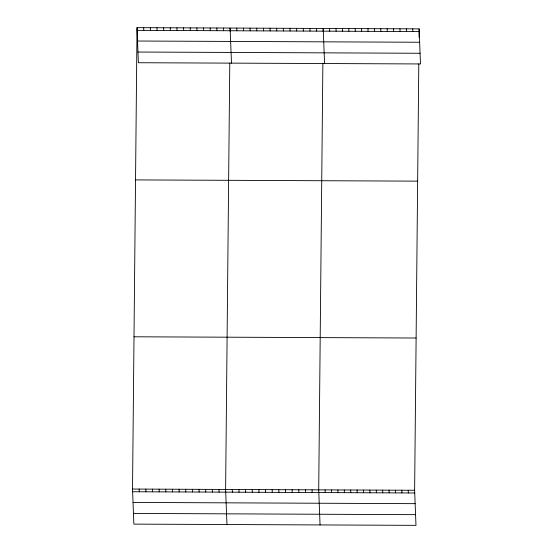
<?xml version="1.0" encoding="UTF-8"?>
<svg xmlns="http://www.w3.org/2000/svg" width="553" height="553" viewBox="0 0 553 553"><rect width="100%" height="100%" fill="white"/><g stroke="black" fill="none" stroke-linecap="round" stroke-linejoin="round"><path stroke-width="0.83" d="M418.794 63.899L414.626 490.276L415.974 525.35L133.867 524.12L132.52 489.052L137.026 27.65L419.133 28.88L420.48 63.948L138.374 62.724L137.026 27.65M229.778 63.077L225.617 489.453L226.965 524.527M230.089 31.099L230.124 28.058L231.472 63.125M322.876 63.484L318.708 489.861L320.056 524.935M323.187 31.507L323.215 28.459L324.563 63.533M419.05 37.251L419.133 28.88M137.13 30.339L419.236 31.569M137.538 41.026L419.644 42.256M137.967 52.037L420.073 53.268M135.54 179.912L417.646 181.142M134.006 336.791L416.112 338.014M132.52 489.052L414.626 490.276M132.623 491.741L414.729 492.972M133.031 502.428L415.137 503.659M133.46 513.433L415.566 514.663M412.738 28.853L412.842 31.542M406.344 28.825L406.448 31.514M399.95 28.797L400.054 31.486M393.556 28.77L393.66 31.459M408.232 490.248L408.335 492.944M387.162 28.742L387.266 31.431M401.837 490.221L401.941 492.917M380.768 28.715L380.872 31.403M395.443 490.193L395.547 492.889M374.374 28.687L374.478 31.376M389.049 490.165L389.153 492.861M367.98 28.659L368.084 31.348M382.655 490.138L382.759 492.834M361.586 28.625L361.69 31.321M376.261 490.11L376.365 492.806M355.192 28.597L355.296 31.293M369.867 490.082L369.971 492.778M348.798 28.569L348.895 31.265M363.473 490.055L363.577 492.744M342.397 28.542L342.501 31.238M357.079 490.027L357.183 492.716M336.003 28.514L336.106 31.21M350.685 489.999L350.789 492.688M329.609 28.486L329.712 31.182M344.284 489.972L344.388 492.661M337.89 489.944L337.994 492.633M316.565 28.431L316.669 31.127M331.496 489.917L331.6 492.605M309.915 28.403L310.019 31.092M325.102 489.889L325.205 492.578M303.265 28.376L303.369 31.065M296.615 28.348L296.719 31.037M312.058 489.834L312.162 492.523M289.966 28.314L290.069 31.009M305.408 489.799L305.512 492.495M283.316 28.286L283.419 30.982M298.758 489.771L298.862 492.467M276.673 28.258L276.77 30.947M292.108 489.744L292.212 492.44M270.023 28.231L270.12 30.92M285.459 489.716L285.562 492.405M263.373 28.203L263.477 30.892M278.809 489.688L278.912 492.377M256.723 28.168L256.827 30.864M272.159 489.661L272.263 492.35M250.074 28.141L250.177 30.837M265.509 489.626L265.613 492.322M243.424 28.113L243.527 30.802M258.866 489.599L258.963 492.294M236.774 28.085L236.878 30.774M252.216 489.571L252.32 492.26M245.567 489.543L245.67 492.232M223.474 28.023L223.578 30.719M238.917 489.516L239.02 492.205M216.824 27.996L216.928 30.692M232.267 489.481L232.371 492.177M210.175 27.968L210.278 30.664M203.525 27.94L203.628 30.629M218.967 489.426L219.071 492.115M196.875 27.913L196.979 30.602M212.317 489.398L212.421 492.087M190.225 27.885L190.329 30.574M205.668 489.37L205.771 492.059M183.575 27.85L183.679 30.546M199.018 489.336L199.121 492.032M176.925 27.823L177.029 30.519M192.368 489.308L192.472 492.004M170.276 27.795L170.379 30.484M185.718 489.281L185.822 491.97M163.626 27.768L163.729 30.456M179.068 489.253L179.172 491.942M156.976 27.74L157.08 30.429M172.418 489.225L172.522 491.914M150.326 27.705L150.43 30.401M165.769 489.191L165.872 491.887M143.676 27.678L143.78 30.374M159.119 489.163L159.223 491.859M152.469 489.135L152.573 491.831M145.819 489.108L145.923 491.797M139.169 489.08L139.273 491.769"/></g></svg>
